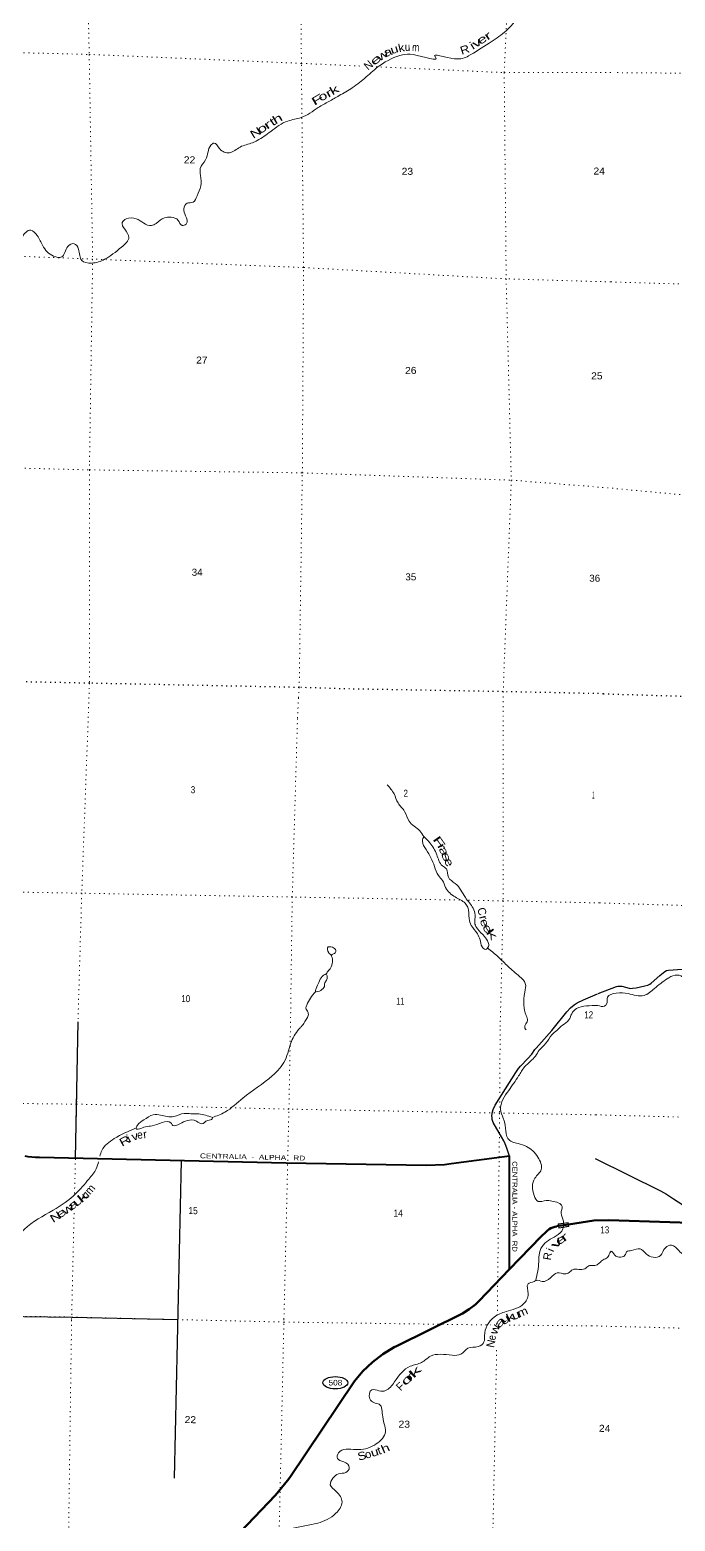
# Model space of a CAD drawing. Header units: feet. Extents: x -518066 to -250644, y -364975 to -177792.
# Drawn here: x -423913 to -407794, y -329205 to -291926 of the extents above; entities that cross this region are included whole.
import ezdxf
from ezdxf.enums import TextEntityAlignment as Align

# ---------------------------------------------------------------- set-up
doc = ezdxf.new("R2010")
doc.units = ezdxf.units.FT
doc.header["$LTSCALE"] = 80
doc.linetypes.add('DOTTED', pattern=[1.5, 0.3, -1.2])
for name, color, linetype, lineweight in [('17', 7, 'Continuous', 25), ('23', 7, 'Continuous', 70), ('26', 7, 'Continuous', 40), ('29', 7, 'Continuous', 25), ('39', 7, 'Continuous', 13), ('41', 7, 'Continuous', 13), ('59', 7, 'Continuous', 13), ('6', 7, 'DOTTED', 25), ('7', 7, 'DOTTED', 13)]:
    doc.layers.add(name, color=color, linetype=linetype, lineweight=lineweight)
doc.layers.add('27', color=7, linetype='Continuous')

msp = doc.modelspace()

# ---------------------------------------------------------------- linework, layer by layer
at = {"layer": '17'}
msp.add_ellipse((-416283.22, -325744.69), major_axis=(-309.24, 1), ratio=0.500121, dxfattribs=at)
at = {"layer": '23'}
for points in [[(-411936.2, -322917.01), (-411144.27, -322089.86), (-411018.34, -321974.63), (-410980.73, -321940.12), (-410939.72, -321909.73), (-410895.75, -321883.8), (-410849.32, -321862.6), (-410800.92, -321846.37), (-410751.1, -321835.29), (-410747.2, -321834.66), (-410455.46, -321788.69), (-409822.37, -321689.07)], [(-406914.34, -321766.53), (-409450.59, -321678.68), (-409822.37, -321689.07)], [(-426943.63, -334229.81), (-425539.97, -334024.29), (-425017.75, -333924.51), (-424508.82, -333770.69), (-424085.44, -333596.18), (-421670.73, -332414.66), (-421411.86, -332259.97), (-421170.58, -332079.08), (-420949.53, -331873.95), (-420944.95, -331869.22), (-417774.18, -328551.58), (-417478.81, -328190.43), (-417420.59, -328109.22), (-415805.49, -325709.07), (-415591.94, -325458.06), (-415353.32, -325230.74), (-415092.24, -325029.62), (-414811.57, -324856.89), (-414755.41, -324826.99), (-413104.12, -324015.2), (-412935.75, -323909.71), (-412779.32, -323787.2), (-412686.85, -323701.04), (-411936.2, -322917.01)]]:
    msp.add_lwpolyline(points, dxfattribs=at)
at = {"layer": '26'}
msp.add_lwpolyline([(-411936.2, -322917.01), (-411935.78, -322890.75), (-411933.78, -322766.86), (-411934.54, -320078.73), (-413385.02, -320275.93), (-413554.98, -320296.22), (-414017.2, -320318.02), (-417513.81, -320252.9), (-423669.74, -320115.69), (-423771.03, -320113.93), (-423953.95, -320095.85), (-424030.28, -320080.12)], dxfattribs=at)
at = {"layer": '29'}
for p, q in [((-422711.61, -316724.57), (-422777.88, -320136.32)), ((-420131.61, -320198.98), (-420309.75, -328129.77))]:
    msp.add_line(p, q, dxfattribs=at)
for points in [[(-409716.92, -316016.18), (-409260.46, -315840.43), (-409225.53, -315832.21), (-409186.5, -315828.1), (-409124.87, -315832.21), (-408939.98, -315881.54), (-408903.01, -315887.7), (-408857.81, -315885.65), (-408771.53, -315873.32), (-408549.66, -315823.99), (-408475.71, -315805.49), (-408422.3, -315782.88), (-408389.43, -315758.22), (-408175.78, -315569.14), (-408050.47, -315462.26), (-408011.44, -315441.71), (-407962.13, -315431.43), (-407842.98, -315421.16), (-407405.42, -315392.38)], [(-410871.49, -316939.96), (-410498.17, -316471.49), (-410404.76, -316370.69), (-410317.66, -316299.29), (-410238.95, -316250.99), (-410082.57, -316173.29), (-409732.81, -316023.15)], [(-411934.54, -320078.73), (-411998.47, -319883.06), (-412041.76, -319773.66), (-412072.78, -319700.68), (-412191.23, -319495.56), (-412337.03, -319240.3), (-412362.96, -319160.57), (-412368.65, -319126.39), (-412368.92, -319062.53), (-412359.54, -318973.68), (-412341.58, -318912.11), (-412291.47, -318807.27), (-411772.07, -317986.79), (-411706.86, -317888.81), (-411653.62, -317827.26), (-411475.93, -317640.37), (-411371.14, -317530.98), (-411298.24, -317417.02), (-411266.05, -317380.57), (-411202.56, -317307.62), (-410871.49, -316939.96)], [(-409794.69, -320140.79), (-408158.37, -320951.23), (-408007.49, -321035.09), (-407837.98, -321145.02), (-406881.63, -321767.62)], [(-425279.86, -324069.67), (-422867.47, -324103.96), (-420224.97, -324167.48)]]:
    msp.add_lwpolyline(points, dxfattribs=at)
at = {"layer": '39'}
for points in [[(-424269.37, -298267.63), (-424353.98, -298074.89), (-424352.3, -297887.95), (-424194.31, -297619.78), (-424198.07, -297402.57), (-424122.35, -297128.69), (-423887.46, -296934.49), (-423729.36, -297068.42), (-423591.72, -297322.57), (-423321.63, -297585.47), (-423117.01, -297601.75), (-422963.2, -297341.54), (-422809.14, -297272.33), (-422697.27, -297407.33), (-422618.43, -297688.41), (-422372.66, -297757.81), (-422045.28, -297662.01), (-421625.4, -297359.02), (-421437.73, -297113.59), (-421542.18, -296908.38), (-421605.17, -296740.21), (-421511.04, -296653.68), (-421253.76, -296648.93), (-421069.04, -296757.27), (-420875.37, -296819.57), (-420761.75, -296763.6), (-420550.11, -296627.22), (-420387.03, -296610.47), (-420207.74, -296688.55), (-420107.77, -296815.26), (-420008.64, -296781.11), (-420022.63, -296573.74), (-420065.38, -296397.95), (-419984.36, -296262.9), (-419835.14, -296235.82), (-419737.58, -296076.99), (-419642.29, -295829.65), (-419651.16, -295566.09), (-419655.78, -295393.09), (-419522.93, -295176.68), (-419462.77, -294978.88), (-419393.12, -294809.42), (-419309.71, -294756.85), (-419173.82, -294896.36), (-418924.71, -295000.01), (-418660.69, -294856.66), (-418351.14, -294748.44), (-418235.55, -294694.52), (-417891.46, -294464.37), (-417472.46, -294205.59), (-417133.18, -294118.09), (-416710.36, -293869.44), (-416444.17, -293718.11), (-416186.09, -293570.62), (-415858.73, -293374.3), (-415509.83, -293104.03), (-415174.7, -292819.41), (-414600.82, -292551.76), (-414337.52, -292547.13), (-413782.14, -292606.81), (-413786.08, -292602.71), (-413304.77, -292648.81), (-412957.82, -292579.55), (-412439.18, -292260.5), (-412058.1, -291988.89), (-411739.74, -291637.57), (-411531.93, -291288), (-411386.73, -290955.24), (-411129.85, -290562.45), (-410934.22, -290423.73), (-410702.02, -290263.65), (-410467.34, -290182.02), (-410212.39, -290193.3), (-409889.15, -290205.99), (-409604.2, -290223.92), (-409415.42, -290330.34), (-409315.55, -290360.54), (-409262.08, -290361.45)], [(-409726.14, -316311.44), (-409562.64, -316329.54), (-409509.79, -316281.69), (-409483.01, -316107.2), (-409268.56, -316007.84), (-408965.39, -316018.36), (-408570.36, -316064.42), (-408308.51, -315887.36), (-407995.5, -315648.75), (-407795.26, -315559.24), (-407607, -315596.2), (-407415.05, -315786), (-407177.23, -315735.24), (-406911.61, -315574.33), (-406893.42, -315435.89), (-406880.64, -315257.16), (-406713.03, -315199.34), (-406293.9, -315245.75), (-406069.34, -315142.52), (-405951.51, -314925.15), (-405869.33, -314805.74), (-405817.52, -314701.98), (-405757.34, -314576.22), (-405544.83, -314472.82), (-405493.92, -314296.67), (-405476.33, -314065.74), (-405394.21, -313950.36), (-405234.36, -313874.18), (-405103.53, -313858.17), (-404887.12, -313762.87), (-404588.66, -313686.87), (-404344.2, -313596.01), (-403988.88, -313480.65), (-403857.4, -313289.61), (-403659.87, -313246.3), (-403347.12, -313287.11), (-403123.98, -313276.34), (-403040.29, -313058.46), (-402977.24, -312876.45), (-402839.65, -312812.15), (-402540.4, -312422.56), (-402295.49, -312170.88), (-401979.98, -312030.81), (-401788.28, -312106.02), (-401629.87, -312124.44), (-401568.52, -311922.31), (-401393, -311741.97), (-401009.31, -311347.6), (-400819.54, -311286.08), (-400525.76, -311254.25), (-400299.77, -310925.89), (-400124.91, -310526.42), (-400105.46, -310305.58), (-399945.35, -310213.46), (-399614.69, -310133.93), (-399457.77, -309987.49), (-399362.8, -309820.03), (-399160.33, -309847.15), (-398997.01, -309807.35), (-398925.21, -309579.24), (-398854.46, -309025.45), (-398743.91, -308627.03), (-398577.35, -308376.2), (-398299.94, -308100.88), (-398049.18, -307992.01), (-397691.93, -307750.03), (-397454.99, -307494.21), (-397186.97, -307176.53), (-396824.01, -306824.07), (-396478.77, -306579.91), (-396480.84, -306583.9), (-396132.77, -306285.5), (-396082.47, -306149.54), (-395937.48, -305994.88), (-395943.05, -305833.98), (-395972.54, -305660.66), (-395796.64, -305586.87), (-395554.7, -305397.46), (-395134.04, -305082.04), (-394784.08, -304791.71), (-394667.02, -304624.58), (-394590.16, -304458.86), (-394354.88, -304442.24), (-394167.55, -304408.83), (-393926.99, -304179.19), (-393765.13, -303972.52), (-393560.56, -303862.97), (-393277.59, -303617.88), (-393057.78, -303562.84), (-392969.36, -303429.45), (-392945.12, -303289.09)], [(-414984.65, -310799.19), (-414816.33, -311025.82), (-414716.29, -311251.05), (-414553.71, -311463.48), (-414441.98, -311707.04), (-414173.51, -311949.81), (-414071.84, -312092.64)], [(-414071.84, -312092.64), (-413922.22, -312248.51), (-413749.25, -312545.61), (-413608.03, -312821.94), (-413509.15, -312902.39), (-413458.92, -313106.48), (-413285.23, -313264.87), (-413034.89, -313611.8), (-412841.37, -313885.19), (-412790.43, -314053.11), (-412794.87, -314278.2), (-412728.96, -314400.19), (-412559.84, -314586.62), (-412462.47, -314743.43), (-412456.38, -314842.07), (-412532.12, -314912.89), (-412617.21, -314846.81), (-412668.03, -314672.86), (-412733.34, -314520.72), (-412886.04, -314316.53), (-412940.84, -314140.49), (-412973.49, -313860.36), (-413041.8, -313758.43), (-413285.87, -313602.62), (-413528.34, -313366.42), (-413603.26, -313191.97), (-413705.32, -313069.24), (-413805.25, -312837.99), (-414013.99, -312419.53), (-414106.32, -312210.55), (-414092.88, -312140.46), (-414073.52, -312090.28)], [(-416379.83, -315066.76), (-416447.71, -314995.14), (-416462.97, -314852.09), (-416390.63, -314851.56), (-416281.31, -314912.12), (-416268.29, -314964.66), (-416325.75, -315025.8), (-416380.02, -315067.18), (-416375.06, -315081.08), (-416353.85, -315228.28), (-416403.06, -315380.07), (-416454.53, -315443.35), (-416510.23, -315522.96)], [(-412481.93, -314876.94), (-412218.27, -315096.28), (-411965.87, -315338.71), (-411679.49, -315589.89), (-411536.24, -315763.73), (-411548.63, -315984.63), (-411571.08, -316307.86), (-411515.82, -316562.32), (-411480.19, -316691.72), (-411540.73, -316807.09), (-411546.18, -316879.35), (-411511.33, -316925.55)], [(-416510.35, -315522.62), (-416612.07, -315586.87), (-416695.38, -315735.94), (-416762.78, -315893.38), (-416776.18, -315961.46), (-416720.06, -315968.65), (-416587.89, -315888.94), (-416552.8, -315841.41), (-416551.41, -315771.07), (-416503.47, -315683.6), (-416485.62, -315593.49), (-416510.35, -315522.62)], [(-416772.39, -315966.01), (-416904.15, -316133.74), (-416995.96, -316306.77), (-417017.55, -316382.72), (-416963.34, -316486.37), (-416967.33, -316586.82), (-417027.63, -316690.12), (-417059.88, -316746.39), (-417115.79, -316827.22)], [(-409726.14, -316311.44), (-410012.27, -316325.87), (-410258.69, -316391.17), (-410377.79, -316521.41), (-410449.09, -316672.74), (-410608.52, -316810.19), (-410747.94, -316942.03)], [(-417115.79, -316827.22), (-417136.17, -316847.94), (-417160.36, -316872.81), (-417376.43, -317211.12), (-417538.56, -317683.02), (-417857.87, -318071.98), (-418591.23, -318627.23), (-419038.38, -318979.97), (-419353.58, -319113.66)], [(-410585.26, -321751.87), (-410584.29, -321708.77), (-410643.24, -321506.77), (-410618.41, -321336.27), (-410871.12, -321203.55), (-411017.4, -321191.16), (-411214.36, -321210.13), (-411316.34, -321063.74), (-411297.3, -320629.76), (-411139.36, -320417.16), (-411222.63, -320106.2), (-411507.26, -319838.27), (-411718.84, -319768.54), (-411971.64, -319641.85), (-412027.57, -319377.57), (-412085.87, -319135.37), (-412154.46, -318909.1), (-411952.21, -318437.84), (-411703.57, -318075.89), (-411553.45, -317851.1), (-411282.16, -317577.98), (-411187.52, -317432.73), (-411022.2, -317260.45), (-410878.36, -317051.64), (-410747.94, -316942.03)], [(-419353.58, -319113.66), (-419695.29, -319025.76), (-419893.9, -319022.58), (-420056.27, -319011.95), (-420316.38, -319090.22), (-420646.97, -319058.8), (-420829.37, -319045.83), (-421062.21, -319174.8), (-421224.84, -319304.9), (-421260.38, -319392.79), (-421026.89, -319348.27), (-420857.92, -319322.83), (-420605.76, -319240.4), (-420389.19, -319249.9), (-420344.03, -319310.94), (-420168.88, -319275.54), (-419980.91, -319192.09), (-419750.37, -319205.83), (-419619.04, -319274.28), (-419469.12, -319186.2), (-419356.1, -319145.79), (-419353.58, -319113.66)], [(-421274.7, -319385.1), (-421806.18, -319641.41), (-422113.97, -319938.08), (-422165.74, -320082.17)], [(-422196.62, -320220.5), (-422255.81, -320396.22), (-422438.57, -320654.67), (-422761.44, -321015.43), (-423334.04, -321432.51), (-424050.05, -321907.62), (-424205.47, -322088.09), (-424340.57, -322252.81), (-424607.35, -322371.19), (-424789.31, -322704.04), (-424960.1, -322966.7), (-425234.59, -323064.85), (-425555.32, -323292.95), (-425874.43, -323420.54), (-426759.68, -323565.22), (-427075.65, -323747.15), (-427115.68, -323865.13), (-427081.45, -323982.29), (-427172.84, -324007.92)], [(-411275.82, -323192.17), (-411200.66, -322724.29), (-411192.85, -322558.85), (-411117.39, -322336.53), (-410960.34, -322187.64), (-410764.53, -322075.46), (-410599.41, -321899.53), (-410585.26, -321751.87)], [(-404386.44, -323026.42), (-404514.25, -323054.59), (-404668.22, -323037.62), (-404843.01, -322870.84), (-405015.1, -322641.75), (-405157.02, -322587.92), (-405285.41, -322580.5), (-405430.34, -322436.16), (-405552.06, -322370.49), (-405746.32, -322330.18), (-405859.72, -322419.43), (-405964.06, -322597.26), (-406050.95, -322648.6), (-406214.99, -322598.56), (-406525.88, -322577.09), (-406741.87, -322593.35), (-406985.34, -322558.03), (-407305.4, -322458.03), (-407400.29, -322507.27), (-407571.23, -322535.58), (-407704.67, -322441.64), (-407881.85, -322309.01), (-408039.09, -322369.64), (-408155.68, -322565.43), (-408340.82, -322607.66), (-408520.5, -322519.25), (-408671.68, -322394.95), (-408884.96, -322440.89), (-409007.79, -322475.75), (-409046.86, -322559.78), (-409199.91, -322604.37), (-409301.78, -322559.03), (-409395.02, -322459.49), (-409425.55, -322497.36), (-409487.08, -322615.33), (-409594.1, -322672.48), (-409683.28, -322749.94), (-409764.23, -322809.38), (-409843.02, -322817.17)], [(-421155.37, -332533.44), (-420624.97, -332244.36), (-420219.95, -332015.6), (-419981.53, -331665.55), (-419838.69, -331269.75), (-419784.55, -331023.31), (-419696.05, -330886), (-419411.37, -330902.62), (-419235.94, -331098.44), (-418988.8, -331202.92), (-418759.82, -331313.14), (-418559.23, -331193.7), (-418615.88, -330973.64), (-418663.53, -330693.41), (-418765.93, -330448.5), (-418727.71, -330318.43), (-418573.11, -330188.2), (-418449.43, -329985.1), (-418253.22, -329887.71), (-418053.35, -329937.15), (-417976.09, -330123.36), (-417794.37, -330053.88), (-417708.32, -329820.02), (-417659.55, -329533.3), (-417382.35, -329390.96), (-416721.94, -329252.74), (-416268.51, -329008.67), (-416115.48, -328727.63), (-416257.71, -328463.98), (-416407.52, -328296.72), (-416340.6, -328128.9), (-416204.41, -328020.5), (-416019.26, -327987.27), (-415933.02, -327866.01), (-416069.14, -327721.08), (-416230.31, -327636.07), (-416201.96, -327495.79), (-415767.24, -327416.28), (-415305.86, -327301.02), (-415038.39, -327015.77), (-415099.85, -326596.6), (-415187.07, -326281.56), (-415318.86, -326241.25), (-415423.63, -326143.07), (-415371.88, -325920.72), (-415191.72, -325947.73), (-415025.05, -325940.34), (-414808.93, -325728.67), (-414409.21, -325330.94), (-414130.81, -325238.88), (-413907.57, -325083.62), (-413367.34, -325056.07), (-413146.18, -325029.45), (-412969.25, -324883.49), (-412713.72, -324841.34), (-412569.31, -324721), (-412556.81, -324568.4), (-412314.54, -324103.82), (-412017.34, -323965.82), (-411580.83, -323775.77), (-411464.37, -323522.29), (-411468.41, -323274.92), (-411318.95, -323214.99), (-411260.28, -323185.77), (-411112.22, -323212.26), (-410910.12, -323123.01), (-410741.53, -322997.03), (-410541.34, -323026.37), (-410442.46, -322991.76), (-410359.01, -322918.7), (-410198.39, -322913.23), (-410051.58, -322893.46), (-409948.14, -322824.74), (-409873.15, -322810.54), (-409843.02, -322817.17)]]:
    msp.add_spline(points, degree=3, dxfattribs=at)
at = {"layer": '59'}
for points in [[(-410714.66, -321774.78), (-410467.54, -321736.91), (-410451.64, -321840.7), (-410698.75, -321878.57)], [(-410474.23, -321746.02), (-410705.54, -321781.47), (-410692.05, -321869.45), (-410460.75, -321834)]]:
    msp.add_lwpolyline(points, close=True, dxfattribs=at)
at = {"layer": '6'}
for points in [[(-409586.91, -308522.67), (-412089.66, -308470.31), (-415924.36, -308403.48), (-417185, -308365.43), (-422422.97, -308259.62), (-427741.2, -308148.14), (-433025.17, -308031.33), (-438321.42, -307926.33), (-441086.93, -307786.78)], [(-409586.91, -308522.67), (-406706.57, -308609.69), (-401581.92, -308729.77), (-396184.44, -308873.99), (-391044.1, -309018.42), (-387477.01, -308903.77), (-386037.38, -308837.22), (-380311.11, -309024.5), (-378085.1, -309179.79)]]:
    msp.add_lwpolyline(points, dxfattribs=at)
at = {"layer": '7'}
for p, q in [((-406817.4, -293016.22), (-409309.23, -292996.3)), ((-409402.81, -298228.4), (-406858.15, -298302.69)), ((-406835.12, -303622.26), (-409494.82, -303373.45)), ((-417358.58, -313603.22), (-417402.63, -316821.9)), ((-411942.42, -324304.66), (-409869.47, -324322.88))]:
    msp.add_line(p, q, dxfattribs=at)
for points in [[(-421961.71, -270974.19), (-421991.08, -271267.28), (-422236.42, -276577.99), (-422421.84, -282008.55), (-422540.32, -287203.25), (-422430.56, -292541.38), (-422344.57, -297657.86), (-422422.91, -302790.63), (-422422.3, -302925.78), (-422422.97, -308259.62), (-422616.87, -313509.06), (-422711.62, -316724.57)], [(-417358.24, -313602.98), (-417227.26, -309127.55), (-417202.12, -308622.42), (-417185, -308365.43), (-417107.37, -303001), (-417074.51, -297868.87), (-417130.62, -292765.07), (-417151.34, -287497.14), (-417155.17, -282289.87), (-416871.02, -276742.72), (-416835.71, -271588.52), (-416823.62, -271066)], [(-411562.18, -271163.75), (-411564.11, -271721.16), (-411562.12, -271824.35), (-411533.69, -276904.85), (-411645.52, -282475.66), (-411820.72, -287693.32), (-412063.89, -292996.03), (-412014.84, -298151.96), (-411886.97, -303182.85), (-412089.66, -308470.31), (-412088.27, -313699.65), (-412166.06, -316916.7)], [(-440782.81, -291996.69), (-437965.43, -292008.49), (-432660.06, -292262.46), (-427427.05, -292416.42), (-422430.56, -292541.38), (-417130.62, -292765.07), (-415613.66, -292834.22)], [(-415263.7, -292850.17), (-412063.89, -292996.03), (-409309.23, -292996.3)], [(-409402.81, -298228.4), (-412014.84, -298151.96), (-417074.51, -297868.87), (-422344.57, -297657.86), (-427361.76, -297462.1), (-432554.11, -297182.32), (-438045.21, -297278.38), (-440883.28, -297212.73)], [(-440985.09, -302498.94), (-438130.11, -302604.46), (-432695.94, -302643.94), (-427639.75, -302798.28), (-422422.3, -302925.78), (-417107.37, -303001), (-411886.97, -303182.85), (-409494.82, -303373.45)], [(-413176.97, -313679.73), (-417358.58, -313603.22), (-422616.87, -313509.06), (-427873.12, -313412.93), (-433191.66, -313317.52), (-438520.13, -313215.88), (-441190.88, -313183.6)], [(-409680.41, -313751.15), (-412088.27, -313699.65), (-412979.84, -313683.34)], [(-409680.41, -313751.15), (-406748.46, -313839.85), (-401541.83, -314115.94), (-396440.21, -314165.31), (-391180.17, -314233.11), (-385903.3, -314250.91), (-380605.86, -314500.19), (-378174.47, -314593.33)], [(-422711.62, -316724.57), (-422742.79, -318707.66), (-422798.19, -321087.37)], [(-417811.91, -339663.52), (-417764.01, -334919.86), (-417687.79, -329575.02), (-417565.26, -324154.61), (-417441.89, -318904.97), (-417402.63, -316821.9)], [(-412166.06, -316916.7), (-412178.05, -319003.21), (-412237.32, -324116.11)], [(-409775.13, -319047.73), (-412178.05, -319003.21), (-417441.89, -318904.97), (-422745.47, -318781.96), (-427953.62, -318714.77), (-433278.87, -318567.29), (-438586.23, -318430.14), (-441291.39, -318402.34)], [(-409775.13, -319047.73), (-406866.96, -319124.83), (-401681.14, -319219.31), (-396535.41, -319309.35), (-391291.39, -319404.46), (-385926.89, -319496.87), (-380670.49, -319561.96), (-378256.7, -319574.08)], [(-422807.88, -321503.55), (-422870.15, -324178.26), (-422942.93, -329402.57), (-423073.6, -334796.76), (-423094.75, -340054.06)], [(-441393.02, -323680.03), (-438671.83, -323734.63), (-433366.64, -323881.79), (-428099.4, -324018.29), (-422867.47, -324103.96), (-417567.94, -324228.91), (-412401.28, -324299.83)], [(-386824.47, -324767.55), (-391278.09, -324719.21), (-396506.82, -324692.63), (-401820.58, -324550.5), (-406977.63, -324396), (-409869.47, -324322.88)], [(-412252.41, -324927.87), (-412349.31, -329616.2), (-412412.84, -334921.03), (-412490.35, -340221.62)]]:
    msp.add_lwpolyline(points, dxfattribs=at)

# ---------------------------------------------------------------- texts
at = {"layer": '17', "width": 1.1}
msp.add_text('508', height=140, dxfattribs=at).set_placement((-416280.32, -325813), align=Align.CENTER)
at = {"layer": '27'}
for s, rotation, width, p in [('CENTRALIA  -  ALPHA   RD', 358.723, 1.3, (-419665.22, -320131.54)), ('CENTRALIA - ALPHA  RD', 270.016, 1.2, (-411859.49, -320205.65))]:
    msp.add_text(s, height=120, rotation=rotation, dxfattribs=dict(at, width=width)).set_placement(p)
at = {"layer": '41'}
for s, rotation, width, p in [('i', 32.226, 1.35, (-412814.03, -292408.92)), ('v', 31.722, 1.65, (-412697.66, -292332.8)), ('e', 33.81, 1.6, (-412566.49, -292247.03)), ('r', 34.27, 1.8, (-412419.18, -292154.01)), ('e', 40.28, 1.85, (-415210.78, -292746.83)), ('w', 32.716, 1.55, (-415055.14, -292642.15)), ('a', 23.53, 1.4, (-414933.82, -292573.62)), ('u', 18.518, 1.3, (-414778.41, -292505.81)), ('k', 12.466, 1.15, (-414611.96, -292473.2)), ('u', 1.397, 0.9, (-414477.98, -292453.8)), ('m', 357.558, 0.8, (-414277.4, -292461.38)), ('R', 17.766, 1.2, (-413018.18, -292514.9)), ('k', 29.772, 1.65, (-416262.04, -293514.13)), ('F', 30.436, 1.8, (-416682.11, -293755.25)), ('o', 29.63, 1.45, (-416550.3, -293672.03)), ('r', 29.723, 1.65, (-416394.65, -293591.76)), ('h', 30.866, 1.6, (-417677.44, -294233.58)), ('N', 31.716, 1.4, (-418220.11, -294581.99)), ('o', 33.36, 1.6, (-418063.9, -294474.59)), ('r', 34.195, 1.8, (-417923.22, -294380.54)), ('t', 32.534, 1.5, (-417802.44, -294309.97)), ('F', 304.828, 1.95, (-413771.46, -312288)), ('r', 299.791, 1.65, (-413708.1, -312387.64)), ('a', 297.051, 1.5, (-413656.34, -312500.48)), ('s', 297.031, 1.65, (-413596.86, -312639.98)), ('e', 295.539, 1.35, (-413530.88, -312778.43)), ('r', 285.79, 1.2, (-412675, -314145.7)), ('e', 292.913, 1.3, (-412644.68, -314282.98)), ('e', 300.067, 1.5, (-412564.24, -314444.02)), ('k', 307.65, 1.95, (-412452.57, -314594.12))]:
    msp.add_text(s, height=200, rotation=rotation, dxfattribs=dict(at, width=width)).set_placement(p, align=Align.CENTER)
for s, rotation, p in [('N', 40.401, (-415391.06, -292886.45)), ('C', 286.184, (-412713.28, -313991.02))]:
    msp.add_text(s, height=200, rotation=rotation, dxfattribs=at).set_placement(p, align=Align.CENTER)
for s, rotation, p in [('r', 8.169, (-421067.61, -319635.08)), ('u', 45.408, (-422516.42, -321168.37)), ('m', 50.249, (-422404.79, -321057.09)), ('R', 80.787, (-410899.97, -322691.94)), ('N', 78.435, (-412321.35, -324881.07)), ('F', 43.964, (-414649.32, -325965.13))]:
    msp.add_text(s, height=200, rotation=rotation, dxfattribs=at).set_placement(p)
for s, rotation, width, p in [('R', 28.746, 1.4, (-421613.06, -319848.22)), ('i', 27.061, 1.2, (-421430.63, -319744.69)), ('v', 17.723, 1.2, (-421338.07, -319699.59)), ('e', 9.321, 0.95, (-421218.45, -319652.7)), ('w', 34.929, 1.6, (-423039.55, -321563.35)), ('a', 36.965, 1.8, (-422885.43, -321454.71)), ('u', 37.206, 1.85, (-422765.56, -321362.46)), ('k', 39.477, 2.05, (-422632.89, -321265.89)), ('N', 31.766, 1.4, (-423334.48, -321754.24)), ('e', 34.929, 1.65, (-423178.2, -321654.51)), ('e', 37.323, 1.75, (-410699.53, -322322.97)), ('r', 38.123, 1.95, (-410571.22, -322233.39)), ('i', 66.229, 1.1, (-410837.03, -322491.34)), ('v', 45.647, 2.15, (-410792.23, -322418.9)), ('m', 24.019, 1.15, (-411683.99, -324117.13)), ('w', 70.074, 1.25, (-412250.38, -324556.04)), ('a', 47.92, 2, (-412200.35, -324409.1)), ('u', 30.407, 1.65, (-412100.94, -324314.45)), ('k', 23.982, 1.5, (-411961.46, -324235.84)), ('u', 22.339, 1.4, (-411834.72, -324182.67)), ('e', 83.304, 0.85, (-412282.59, -324690.38)), ('k', 44.717, 2.3, (-414331.03, -325648.41)), ('o', 44.998, 2.05, (-414535.67, -325840.24)), ('r', 44.836, 2.25, (-414426.44, -325743.28)), ('h', 23.739, 1.4, (-415087.92, -327517.1)), ('S', 14.952, 1.2, (-415697.61, -327695.16)), ('o', 14.4, 1.05, (-415517.73, -327645.58)), ('u', 17.751, 1.3, (-415363.81, -327603.89)), ('t', 19.751, 1.1, (-415191.24, -327549.07))]:
    msp.add_text(s, height=200, rotation=rotation, dxfattribs=dict(at, width=width)).set_placement(p)
at = {"layer": '7'}
for s, width, p in [('22', 1.1, (-420067.03, -295263.22)), ('23', 1.1, (-414625.79, -295550.91)), ('24', 1.1, (-409834.13, -295544.07)), ('27', 1.1, (-419760, -300268.33)), ('26', 1.1, (-414540.36, -300527.81)), ('25', 1.1, (-409893.09, -300663.28)), ('34', 1.05, (-419870.18, -305573.16)), ('35', 1.05, (-414533.15, -305688.41)), ('36', 1.05, (-409939.93, -305721.88)), ('3', 0.85, (-419893.18, -311008.65)), ('2', 0.85, (-414579.45, -311097.57)), ('1', 0.4, (-409868.59, -311141.37)), ('10', 0.85, (-420129.88, -316230.21)), ('11', 0.65, (-414762.95, -316296.48)), ('12', 0.85, (-410063.3, -316634.39))]:
    msp.add_text(s, height=175, dxfattribs=dict(at, width=width)).set_placement(p)
for s, rotation, width, p in [('15', 359.084, 0.9, (-419953.97, -321528.55)), ('14', 359.084, 0.9, (-414832.17, -321591.68)), ('13', 359.378, 0.85, (-409662.86, -322009.02)), ('22', 359.084, 1.1, (-420047.56, -326751.98)), ('23', 359.084, 1.1, (-414705.1, -326865.62)), ('24', 359.378, 1.1, (-409698.82, -326971.16))]:
    msp.add_text(s, height=175, rotation=rotation, dxfattribs=dict(at, width=width)).set_placement(p)

doc.saveas('drawing.dxf')
